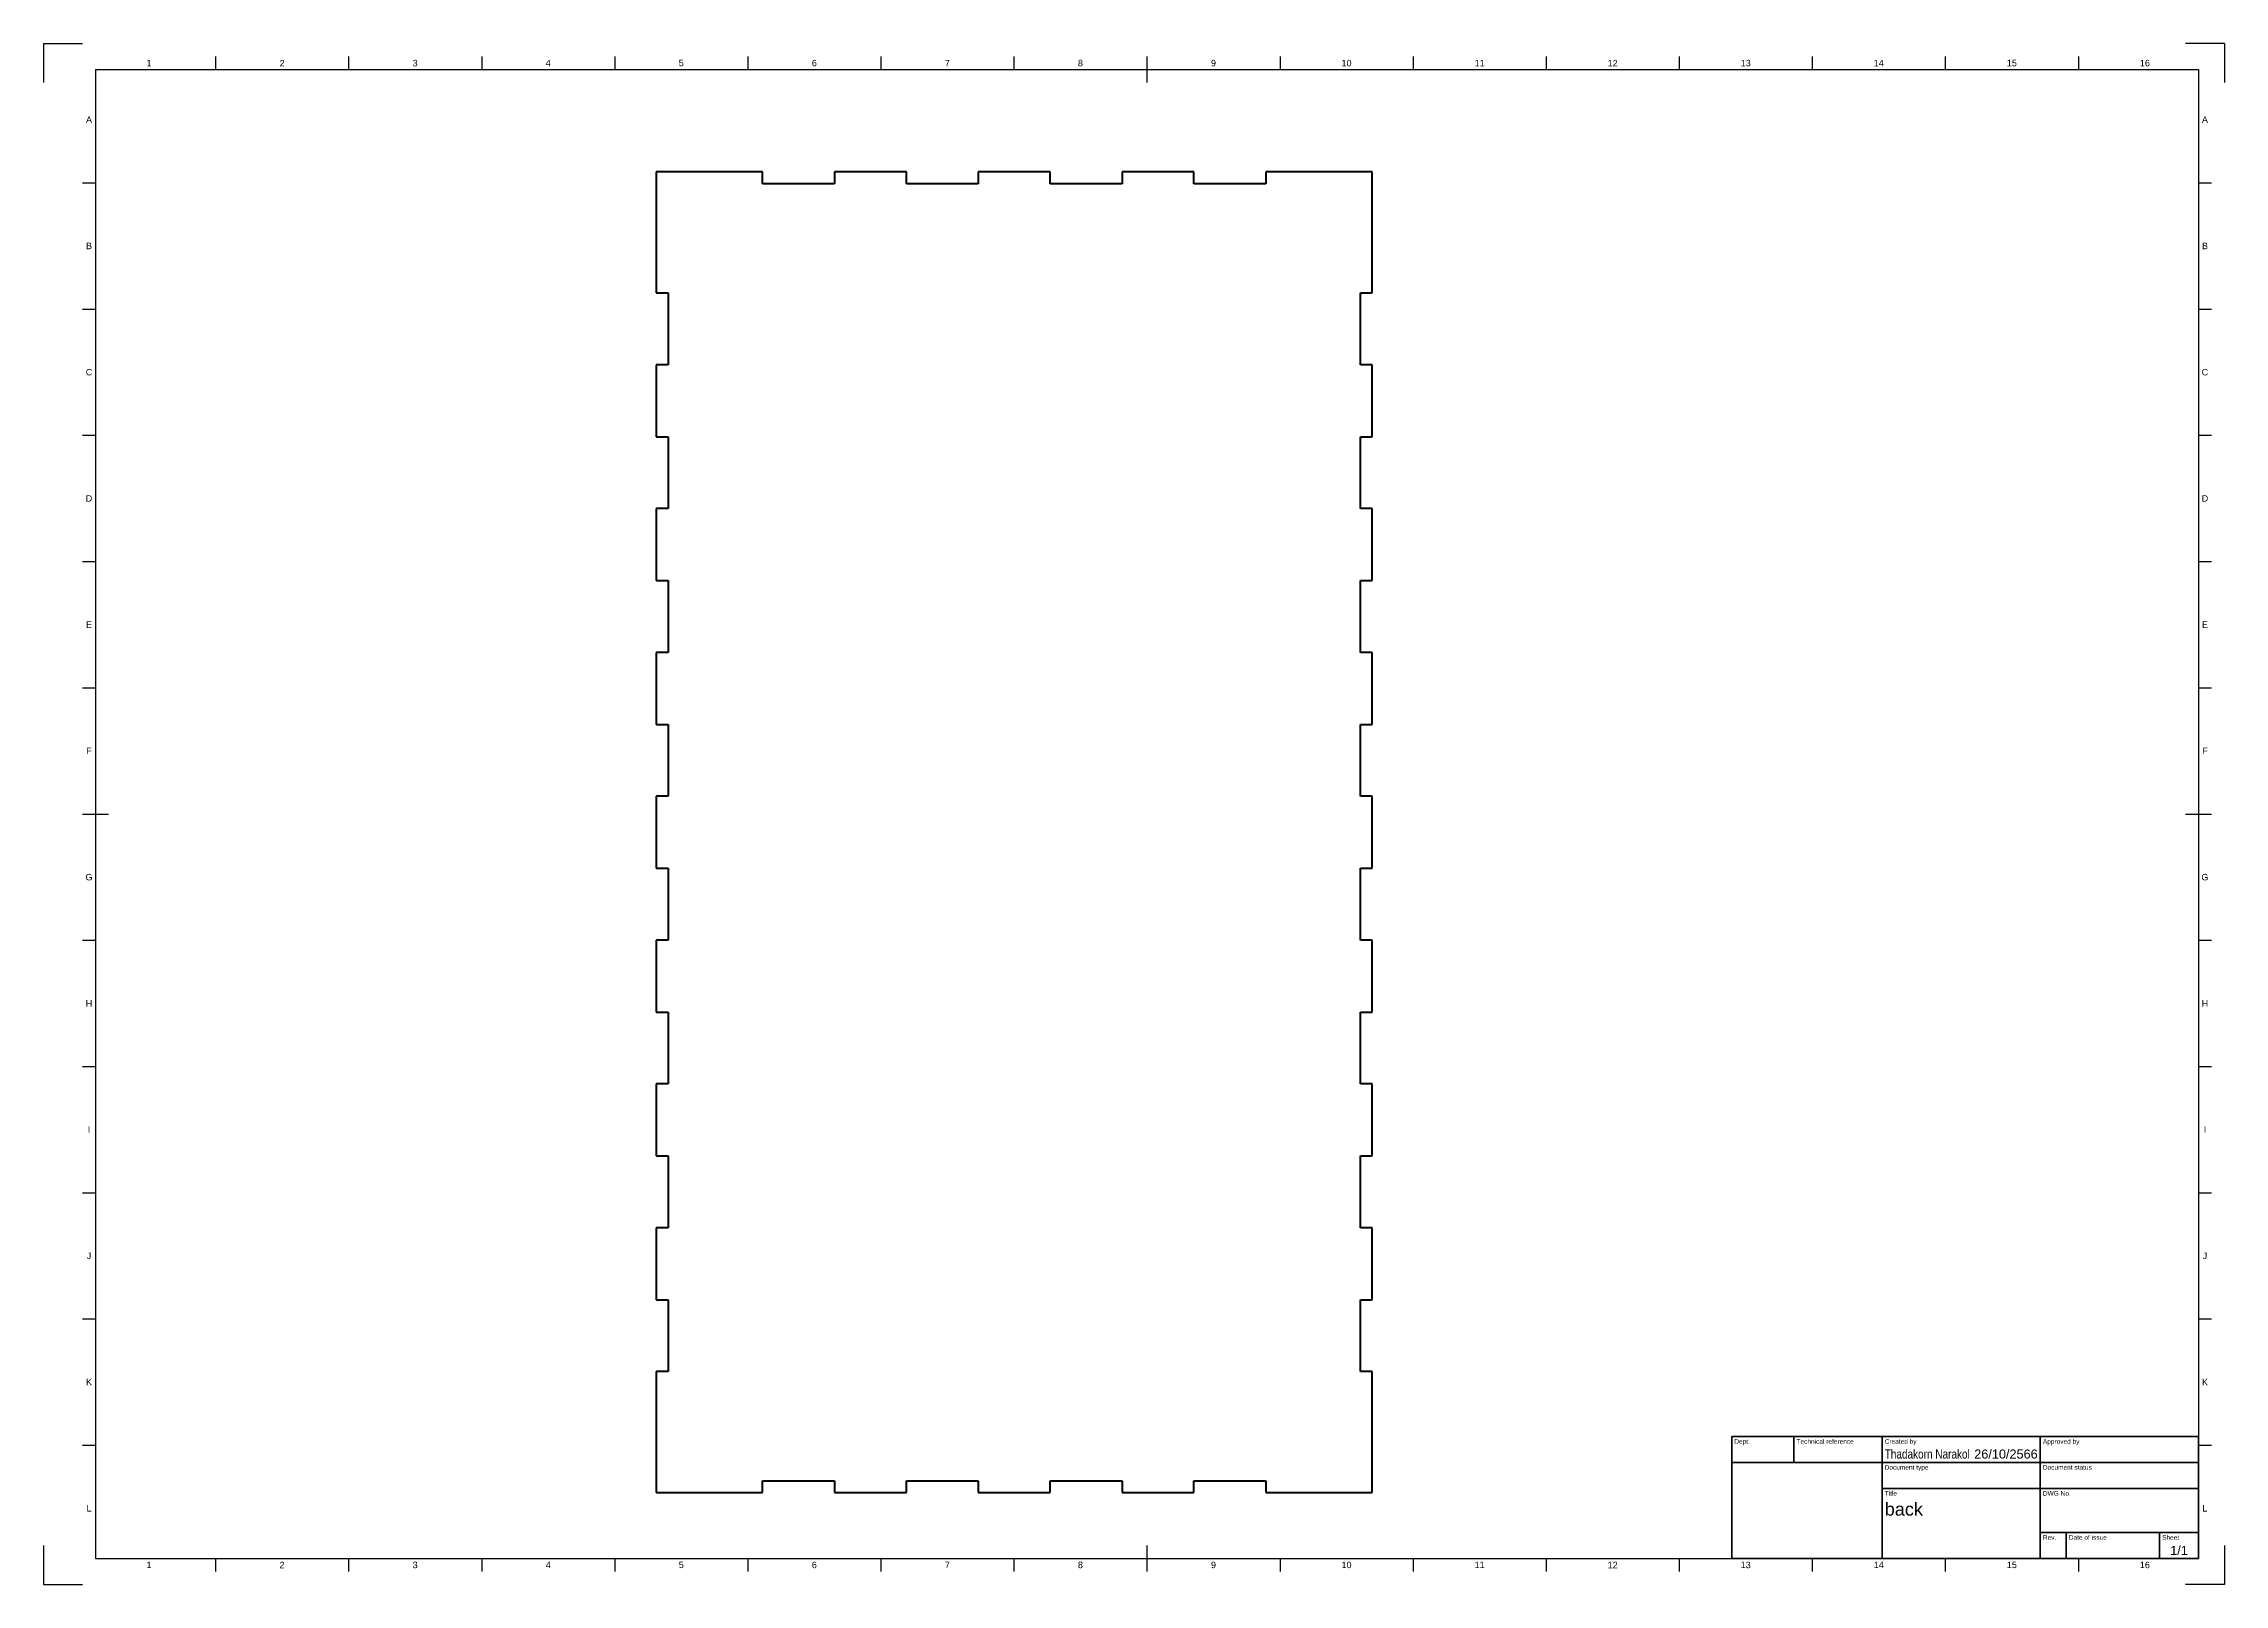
# Model space of a CAD drawing. Header units: millimetres. Extents: x 0 to 841, y 0 to 594.
import ezdxf
from ezdxf.enums import TextEntityAlignment as Align

# ---------------------------------------------------------------- set-up
doc = ezdxf.new("R2010")
doc.units = ezdxf.units.MM
doc.header["$LTSCALE"] = 0.75
for name, color, linetype, lineweight in [('BORDER', 7, 'Continuous', 25), ('TITLEBLOCK', 7, 'Continuous', 35), ('Visible', 7, 'Continuous', 50)]:
    doc.layers.add(name, color=color, linetype=linetype, lineweight=lineweight)
doc.styles.add('FusionTitle', font='arial.ttf')

# ---------------------------------------------------------------- blocks, each defined once
blk = doc.blocks.new('ISO_A1_SHEET')
at = {"layer": 'BORDER'}
for p, q in [((66.3125, 589), (66.3125, 584)), ((117.625, 589), (117.625, 584)), ((168.9375, 589), (168.9375, 584)), ((220.25, 589), (220.25, 584)), ((271.5625, 589), (271.5625, 584)), ((322.875, 589), (322.875, 584)), ((374.1875, 589), (374.1875, 584)), ((425.5, 589), (425.5, 579)), ((476.8125, 589), (476.8125, 584)), ((528.125, 589), (528.125, 584)), ((579.4375, 589), (579.4375, 584)), ((630.75, 589), (630.75, 584)), ((682.0625, 589), (682.0625, 584)), ((733.375, 589), (733.375, 584)), ((784.6875, 589), (784.6875, 584)), ((20, 584), (831, 584)), ((20, 584), (20, 10)), ((831, 584), (831, 10)), ((15, 540.333333), (20, 540.333333)), ((831, 540.333333), (836, 540.333333)), ((15, 491.666666), (20, 491.666666)), ((831, 491.666666), (836, 491.666666)), ((15, 443), (20, 443)), ((831, 443), (836, 443)), ((15, 394.333333), (20, 394.333333)), ((831, 394.333333), (836, 394.333333)), ((15, 345.666667), (20, 345.666667)), ((831, 345.666667), (836, 345.666667)), ((15, 297), (25, 297)), ((826, 297), (836, 297)), ((15, 248.333333), (20, 248.333333)), ((831, 248.333333), (836, 248.333333)), ((15, 199.666667), (20, 199.666667)), ((831, 199.666667), (836, 199.666667)), ((15, 151), (20, 151)), ((831, 151), (836, 151)), ((15, 102.333334), (20, 102.333334)), ((831, 102.333334), (836, 102.333334)), ((15, 53.666667), (20, 53.666667)), ((831, 53.666667), (836, 53.666667)), ((20, 10), (831, 10)), ((66.3125, 10), (66.3125, 5)), ((117.625, 10), (117.625, 5)), ((168.9375, 10), (168.9375, 5)), ((220.25, 10), (220.25, 5)), ((271.5625, 10), (271.5625, 5)), ((322.875, 10), (322.875, 5)), ((374.1875, 10), (374.1875, 5)), ((425.5, 15), (425.5, 5)), ((476.8125, 10), (476.8125, 5)), ((528.125, 10), (528.125, 5)), ((579.4375, 10), (579.4375, 5)), ((630.75, 10), (630.75, 5)), ((682.0625, 10), (682.0625, 5)), ((733.375, 10), (733.375, 5)), ((784.6875, 10), (784.6875, 5))]:
    blk.add_line(p, q, dxfattribs=at)
at = {"layer": 'Defpoints'}
for p, q in [((0, 594), (15, 594)), ((0, 594), (0, 579)), ((841, 594), (826, 594)), ((841, 594), (841, 579)), ((0, 15), (0, 0)), ((841, 15), (841, 0)), ((0, 0), (15, 0)), ((841, 0), (826, 0))]:
    blk.add_line(p, q, dxfattribs=at)
at = {"layer": 'BORDER', "style": 'FusionTitle'}
for s, p in [('1', (40.65625, 586.5)), ('2', (91.96875, 586.5)), ('3', (143.28125, 586.5)), ('4', (194.59375, 586.5)), ('5', (245.90625, 586.5)), ('6', (297.21875, 586.5)), ('7', (348.53125, 586.5)), ('8', (399.84375, 586.5)), ('9', (451.15625, 586.5)), ('10', (502.46875, 586.5)), ('11', (553.78125, 586.5)), ('12', (605.09375, 586.5)), ('13', (656.40625, 586.5)), ('14', (707.71875, 586.5)), ('15', (759.03125, 586.5)), ('16', (810.34375, 586.5)), ('A', (17.5, 564.666666)), ('A', (833.5, 564.666666)), ('B', (17.5, 516)), ('B', (833.5, 516)), ('C', (17.5, 467.333333)), ('C', (833.5, 467.333333)), ('D', (17.5, 418.666667)), ('D', (833.5, 418.666667)), ('E', (17.5, 370)), ('E', (833.5, 370)), ('F', (17.5, 321.333333)), ('F', (833.5, 321.333333)), ('G', (17.5, 272.666667)), ('G', (833.5, 272.666667)), ('H', (17.5, 224)), ('H', (833.5, 224)), ('I', (17.5, 175.333334)), ('I', (833.5, 175.333334)), ('J', (17.5, 126.666667)), ('J', (833.5, 126.666667)), ('K', (17.5, 78)), ('K', (833.5, 78)), ('L', (17.5, 29.333334)), ('L', (833.5, 29.333334)), ('1', (40.65625, 7.5)), ('2', (91.96875, 7.5)), ('3', (143.28125, 7.5)), ('4', (194.59375, 7.5)), ('5', (245.90625, 7.5)), ('6', (297.21875, 7.5)), ('7', (348.53125, 7.5)), ('8', (399.84375, 7.5)), ('9', (451.15625, 7.5)), ('10', (502.46875, 7.5)), ('11', (553.78125, 7.5)), ('12', (605.09375, 7.5)), ('13', (656.40625, 7.5)), ('14', (707.71875, 7.5)), ('15', (759.03125, 7.5)), ('16', (810.34375, 7.5))]:
    blk.add_text(s, height=2.5, dxfattribs=at).set_placement(p, align=Align.MIDDLE)
blk = doc.blocks.new('ISO_TITLEBLOCK')
at = {"layer": 'TITLEBLOCK'}
for p, q in [((0, 47), (-180, 47)), ((-180, 47), (-180, 0)), ((-156, 37), (-156, 47)), ((-122, 0), (-122, 47)), ((-61, 0), (-61, 47)), ((0, 0), (0, 47)), ((-180, 37), (0, 37)), ((-122, 27), (0, 27)), ((-61, 10), (0, 10)), ((-51, 0), (-51, 10)), ((-15, 0), (-15, 10)), ((-180, 0), (0, 0))]:
    blk.add_line(p, q, dxfattribs=at)
at = {"layer": 'TITLEBLOCK', "style": 'FusionTitle'}
for s, p in [('Dept.', (-179, 46)), ('Technical reference', (-155, 46)), ('Created by', (-121, 46)), ('Approved by', (-60, 46)), ('Document type', (-121, 36)), ('Document status', (-60, 36)), ('Title', (-121, 26)), ('DWG No.', (-60, 26)), ('Rev.', (-60, 9)), ('Date of issue', (-50, 9)), ('Sheet', (-14, 9))]:
    blk.add_text(s, height=1.8, dxfattribs=at).set_placement(p, align=Align.TOP_LEFT)
for tag, height, p in [('TECHNICAL_REFERENCE', 3.5, (-155, 42)), ('CREATED_BY', 3.5, (-121, 42)), ('APPROVED_BY', 3.5, (-60, 42)), ('DEPT', 3.5, (-179, 42)), ('DOCUMENT_TYPE', 3.5, (-121, 32)), ('DOCUMENT_STATUS', 3.5, (-60, 32)), ('TITLE_1', 5, (-121, 21.5)), ('TITLE_2', 5, (-121, 14)), ('TITLE_3', 5, (-121, 6.5)), ('DATE_OF_ISSUE', 3.5, (-50, 5))]:
    blk.add_attdef(tag, text='', height=height, dxfattribs=at).set_placement(p, align=Align.TOP_LEFT)
for tag, p in [('CREATED_DATE', (-62, 42)), ('APPROVED_DATE', (-0.99, 42))]:
    blk.add_attdef(tag, text='', height=3.5, dxfattribs=at).set_placement(p, align=Align.TOP_RIGHT)
for tag, height, p in [('DRAWING_NUMBER', 5, (-30.5, 19.75)), ('REV', 3.5, (-56, 4.85)), ('SHEET', 3.5, (-7.5, 4.85))]:
    blk.add_attdef(tag, text='', height=height, dxfattribs=at).set_placement(p, align=Align.TOP_CENTER)

msp = doc.modelspace()

# ---------------------------------------------------------------- linework, layer by layer
at = {"layer": 'Visible'}
for p, q in [((236.223594, 544.537218), (236.223594, 497.895968)), ((277.261244, 544.537218), (236.223594, 544.537218)), ((277.261244, 539.965218), (277.261244, 544.537218)), ((304.985344, 539.965218), (277.261244, 539.965218)), ((304.985344, 544.537218), (304.985344, 539.965218)), ((332.709444, 544.537218), (304.985344, 544.537218)), ((332.709444, 539.965218), (332.709444, 544.537218)), ((360.433544, 539.965218), (332.709444, 539.965218)), ((360.433544, 544.537218), (360.433544, 539.965218)), ((388.157644, 544.537218), (360.433544, 544.537218)), ((388.157644, 539.965218), (388.157644, 544.537218)), ((415.881744, 539.965218), (388.157644, 539.965218)), ((415.881744, 544.537218), (415.881744, 539.965218)), ((443.605844, 544.537218), (415.881744, 544.537218)), ((443.605844, 539.965218), (443.605844, 544.537218)), ((471.329944, 539.965218), (443.605844, 539.965218)), ((471.329944, 544.537218), (471.329944, 539.965218)), ((512.367594, 544.537218), (471.329944, 544.537218)), ((512.367594, 497.895968), (512.367594, 544.537218)), ((236.223594, 497.895968), (240.795594, 497.895968)), ((240.795594, 497.895968), (240.795594, 470.171868)), ((507.795594, 497.895968), (512.367594, 497.895968)), ((507.795594, 470.171868), (507.795594, 497.895968)), ((236.223594, 470.171868), (236.223594, 442.447768)), ((240.795594, 470.171868), (236.223594, 470.171868)), ((512.367594, 470.171868), (507.795594, 470.171868)), ((512.367594, 442.447768), (512.367594, 470.171868)), ((236.223594, 442.447768), (240.795594, 442.447768)), ((240.795594, 442.447768), (240.795594, 414.723668)), ((507.795594, 442.447768), (512.367594, 442.447768)), ((507.795594, 414.723668), (507.795594, 442.447768)), ((236.223594, 414.723668), (236.223594, 386.999568)), ((240.795594, 414.723668), (236.223594, 414.723668)), ((512.367594, 414.723668), (507.795594, 414.723668)), ((512.367594, 386.999568), (512.367594, 414.723668)), ((236.223594, 386.999568), (240.795594, 386.999568)), ((240.795594, 386.999568), (240.795594, 359.275468)), ((507.795594, 386.999568), (512.367594, 386.999568)), ((507.795594, 359.275468), (507.795594, 386.999568)), ((236.223594, 359.275468), (236.223594, 331.551368)), ((240.795594, 359.275468), (236.223594, 359.275468)), ((512.367594, 359.275468), (507.795594, 359.275468)), ((512.367594, 331.551368), (512.367594, 359.275468)), ((236.223594, 331.551368), (240.795594, 331.551368)), ((240.795594, 331.551368), (240.795594, 303.827268)), ((507.795594, 331.551368), (512.367594, 331.551368)), ((507.795594, 303.827268), (507.795594, 331.551368)), ((236.223594, 303.827268), (236.223594, 276.103168)), ((240.795594, 303.827268), (236.223594, 303.827268)), ((512.367594, 303.827268), (507.795594, 303.827268)), ((512.367594, 276.103168), (512.367594, 303.827268)), ((236.223594, 276.103168), (240.795594, 276.103168)), ((240.795594, 276.103168), (240.795594, 248.379068)), ((507.795594, 276.103168), (512.367594, 276.103168)), ((507.795594, 248.379068), (507.795594, 276.103168)), ((236.223594, 248.379068), (236.223594, 220.654968)), ((240.795594, 248.379068), (236.223594, 248.379068)), ((512.367594, 248.379068), (507.795594, 248.379068)), ((512.367594, 220.654968), (512.367594, 248.379068)), ((236.223594, 220.654968), (240.795594, 220.654968)), ((240.795594, 220.654968), (240.795594, 192.930868)), ((507.795594, 220.654968), (512.367594, 220.654968)), ((507.795594, 192.930868), (507.795594, 220.654968)), ((236.223594, 192.930868), (236.223594, 165.206768)), ((240.795594, 192.930868), (236.223594, 192.930868)), ((512.367594, 192.930868), (507.795594, 192.930868)), ((512.367594, 165.206768), (512.367594, 192.930868)), ((236.223594, 165.206768), (240.795594, 165.206768)), ((240.795594, 165.206768), (240.795594, 137.482668)), ((507.795594, 165.206768), (512.367594, 165.206768)), ((507.795594, 137.482668), (507.795594, 165.206768)), ((236.223594, 137.482668), (236.223594, 109.758568)), ((240.795594, 137.482668), (236.223594, 137.482668)), ((512.367594, 137.482668), (507.795594, 137.482668)), ((512.367594, 109.758568), (512.367594, 137.482668)), ((236.223594, 109.758568), (240.795594, 109.758568)), ((240.795594, 109.758568), (240.795594, 82.034468)), ((507.795594, 109.758568), (512.367594, 109.758568)), ((507.795594, 82.034468), (507.795594, 109.758568)), ((236.223594, 82.034468), (236.223594, 35.393218)), ((240.795594, 82.034468), (236.223594, 82.034468)), ((512.367594, 82.034468), (507.795594, 82.034468)), ((512.367594, 35.393218), (512.367594, 82.034468)), ((236.223594, 35.393218), (277.261244, 35.393218)), ((277.261244, 39.965218), (304.985344, 39.965218)), ((277.261244, 35.393218), (277.261244, 39.965218)), ((304.985344, 39.965218), (304.985344, 35.393218)), ((304.985344, 35.393218), (332.709444, 35.393218)), ((332.709444, 39.965218), (360.433544, 39.965218)), ((332.709444, 35.393218), (332.709444, 39.965218)), ((360.433544, 39.965218), (360.433544, 35.393218)), ((360.433544, 35.393218), (388.157644, 35.393218)), ((388.157644, 39.965218), (415.881744, 39.965218)), ((388.157644, 35.393218), (388.157644, 39.965218)), ((415.881744, 39.965218), (415.881744, 35.393218)), ((415.881744, 35.393218), (443.605844, 35.393218)), ((443.605844, 39.965218), (471.329944, 39.965218)), ((443.605844, 35.393218), (443.605844, 39.965218)), ((471.329944, 39.965218), (471.329944, 35.393218)), ((471.329944, 35.393218), (512.367594, 35.393218))]:
    msp.add_line(p, q, dxfattribs=at)

# ---------------------------------------------------------------- block references
at = {"layer": 'BORDER'}
msp.add_blockref('ISO_A1_SHEET', (0, 0), dxfattribs=at)
at = {"layer": 'TITLEBLOCK'}
ref = msp.add_blockref('ISO_TITLEBLOCK', (831, 10), dxfattribs=at)
ref.add_attrib('CREATED_DATE', '26/10/2566', dxfattribs={"height": 3.5, "style": 'FusionTitle'}).set_placement((769, 52), align=Align.TOP_RIGHT)
ref.add_attrib('SHEET', '1/1', dxfattribs={"height": 3.5, "style": 'FusionTitle'}).set_placement((823.5, 14.85), align=Align.TOP_CENTER)
ref.add_attrib('TITLE_1', 'back', dxfattribs={"height": 5, "style": 'FusionTitle'}).set_placement((710, 31.5), align=Align.TOP_LEFT)
ref.add_attrib('CREATED_BY', 'Thadakorn Narakol', dxfattribs={"height": 3.5, "style": 'FusionTitle', "width": 0.789258}).set_placement((710, 52), align=Align.TOP_LEFT)

doc.saveas('drawing.dxf')
